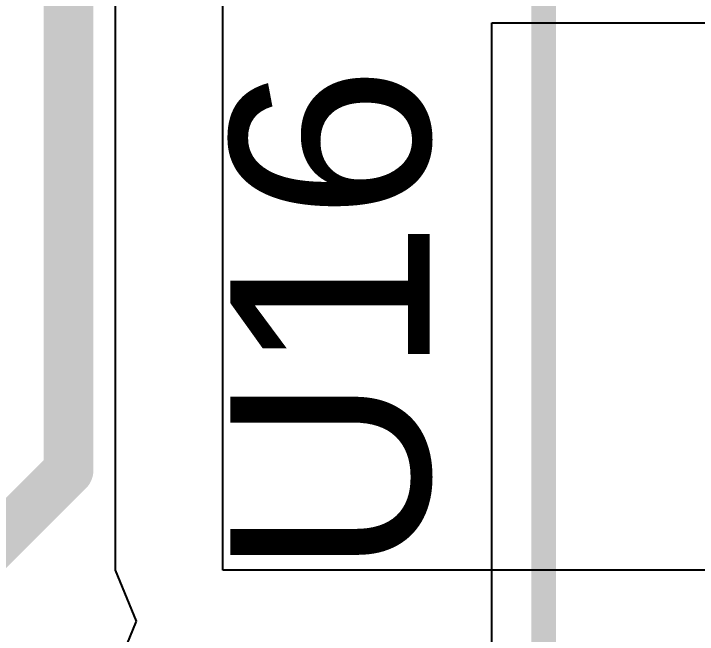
# Model space of a CAD drawing. Header units: inches. Extents: x -4 to 5258, y -4 to 5281.
# Drawn here: x 51.6 to 55.086, y 15.299 to 18.462 of the extents above; entities that cross this region are included whole.
import ezdxf

# ---------------------------------------------------------------- set-up
doc = ezdxf.new("R2010")
doc.units = ezdxf.units.IN
for name, color, linetype in [('Layer 2', 76, 'Continuous'), ('Top Layer', 1, 'Continuous'), ('Top Overlay', 2, 'Continuous')]:
    doc.layers.add(name, color=color, linetype=linetype)
doc.styles.add('Arial', font='', dxfattribs={"height": 0.2})
doc.styles.get('Arial').set_extended_font_data('Arial')

# ---------------------------------------------------------------- blocks, each defined once
blk = doc.blocks.new('SOIC_8_17')
at = {"layer": 'Top Overlay'}
blk.add_lwpolyline([(1.9906, -2.4892, 0.127, 0.127, 0), (-1.9906, -2.4892, 0.127, 0.127, 0)], format="xyseb", dxfattribs=at)

msp = doc.modelspace()

# ---------------------------------------------------------------- linework, layer by layer
at = {"layer": 'Layer 2'}
for p, q in [((54.0382, 13.3398), (54.0382, 18.4147)), ((54.0382, 18.4147), (56.8635, 18.4147))]:
    msp.add_line(p, q, dxfattribs=at)
for points in [[(51.8797, 16.1335, 0.254, 0.254, 0), (51.8797, 28.2281, 0.254, 0.254, 0)], [(50.4799, 14.7337, 0.254, 0.254, 0), (51.8797, 16.1335, 0.254, 0.254, 0)]]:
    msp.add_lwpolyline(points, format="xyseb", dxfattribs=at)
msp.add_lwpolyline([(51.8162, 16.1335, 0.127, 0.127, 1), (51.9432, 16.1335, 0.127, 0.127, 1)], format="xyseb", close=True, dxfattribs=at)
msp.add_lwpolyline([(51.8162, 16.1335, 0.127, 0.127, 1), (51.9432, 16.1335, 0.127, 0.127, 1)], format="xyseb", close=True, dxfattribs=at)
at = {"layer": 'Top Layer'}
for p, q in [((52.1172, 27.2525), (52.1172, 15.626)), ((52.667, 15.626), (52.667, 27.2525)), ((52.1172, 15.626), (52.2247, 15.3663)), ((57.0838, 15.626), (52.667, 15.626)), ((52.2247, 15.3663), (52.1172, 15.1066))]:
    msp.add_line(p, q, dxfattribs=at)

# ---------------------------------------------------------------- block references
at = {"rotation": 270}
msp.add_blockref('SOIC_8_17', (56.7914, 16.8379), dxfattribs=at)

# ---------------------------------------------------------------- texts
at = {"layer": 'Top Overlay', "style": 'Arial'}
msp.add_text('U16', height=1.016, rotation=90, dxfattribs=at).set_placement((53.7213, 15.5942))

doc.saveas('drawing.dxf')
